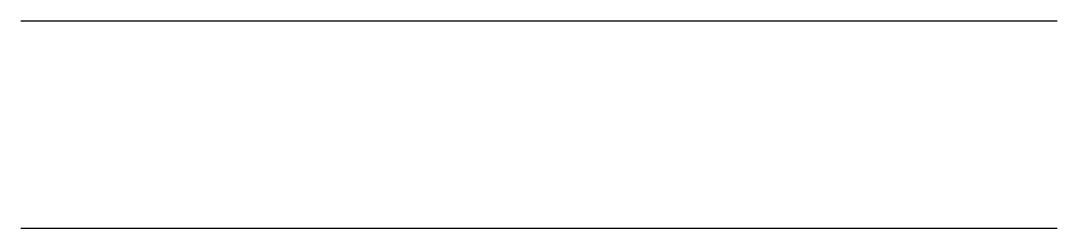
# Model space of a CAD drawing. Extents: x 0 to 10, y 0 to 2.
import ezdxf

# ---------------------------------------------------------------- set-up
doc = ezdxf.new("R2010")
doc.units = 0
doc.layers.add('LOCKED', color=3, linetype='CONTINUOUS')
doc.layers.add('PLAIN', color=1, linetype='CONTINUOUS')

msp = doc.modelspace()

# ---------------------------------------------------------------- linework, layer by layer
at = {"layer": 'LOCKED'}
msp.add_line((0, 2), (10, 2), dxfattribs=at)
at = {"layer": 'PLAIN'}
msp.add_line((0, 0), (10, 0), dxfattribs=at)

doc.saveas('drawing.dxf')
